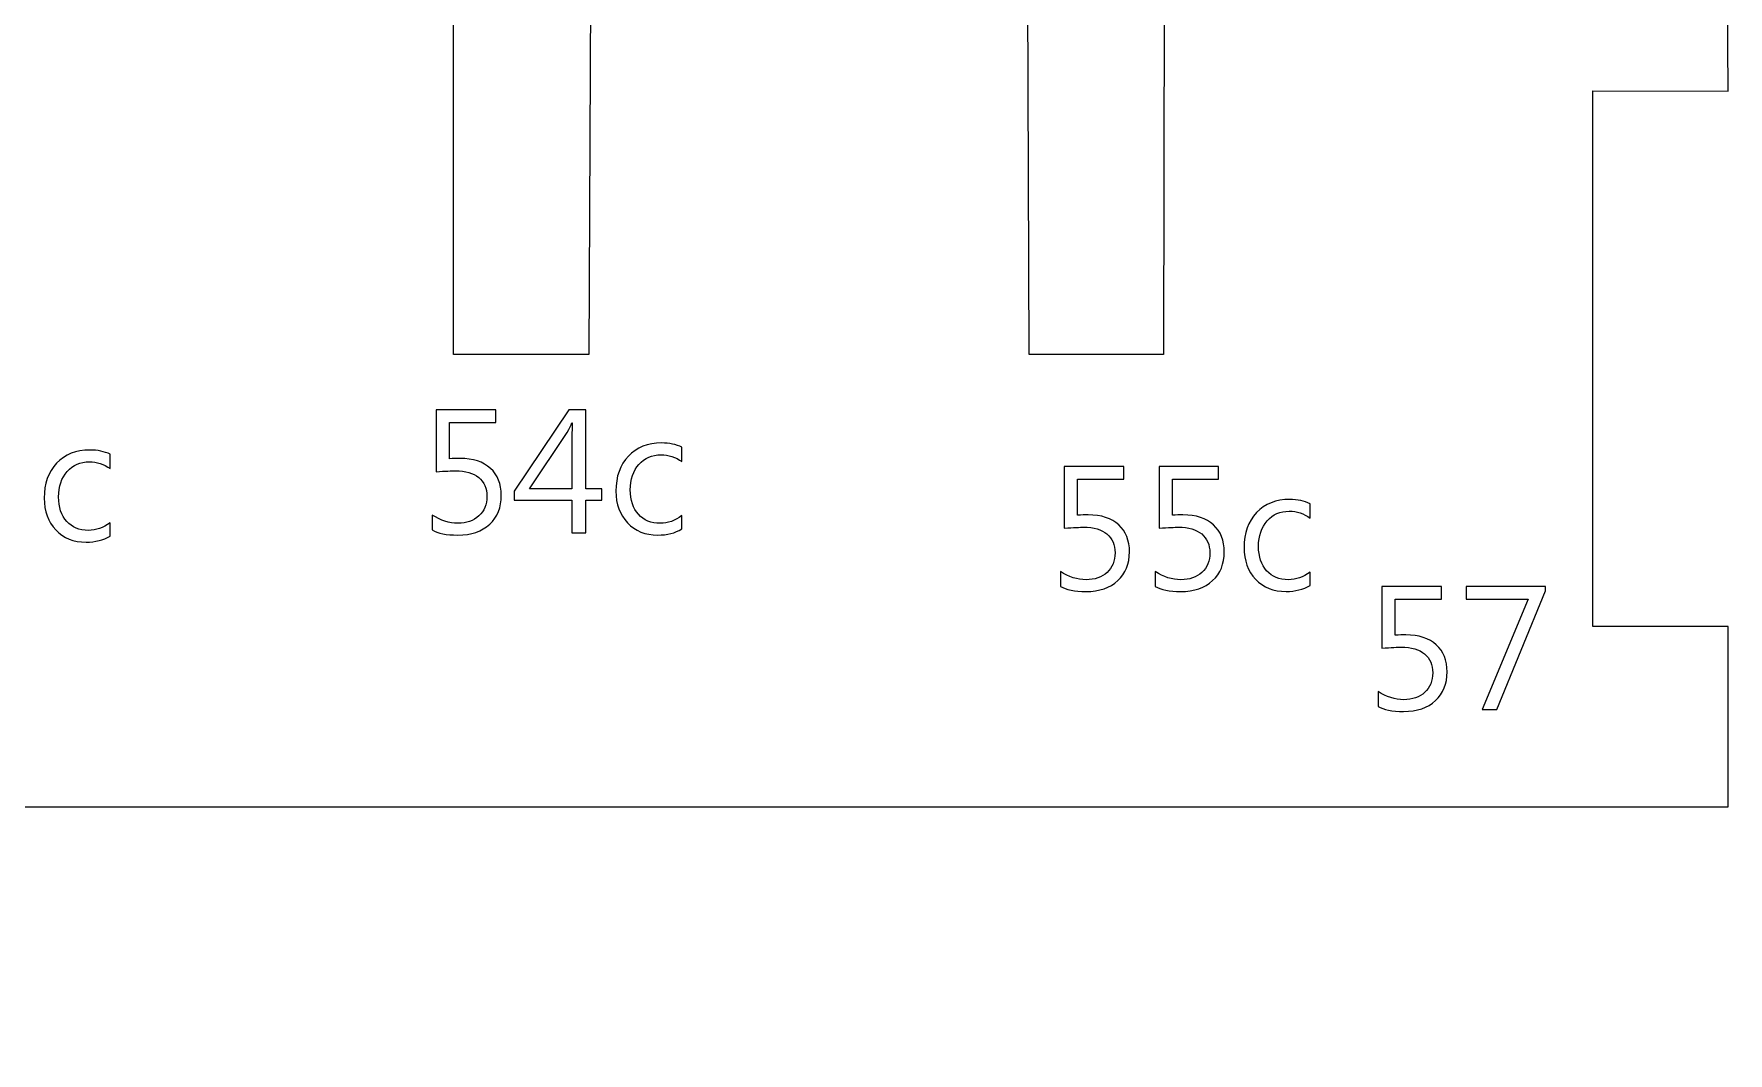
# Model space of a CAD drawing. Header units: centimetres. Extents: x -19.4 to 19.9, y -26.5 to 22.7.
# Drawn here: x 15.183 to 19.263, y 11.166 to 13.622 of the extents above; entities that cross this region are included whole.
import ezdxf

# ---------------------------------------------------------------- set-up
doc = ezdxf.new("R2010")
doc.units = ezdxf.units.CM
doc.header["$MEASUREMENT"] = 0
doc.layers.add('Camada 1', color=7, linetype='Continuous')

msp = doc.modelspace()

# ---------------------------------------------------------------- linework, layer by layer
at = {"layer": 'Camada 1', "color": 7, "lineweight": 9}
msp.add_open_spline([(11.37641, 13.9241), (11.37641, 13.9241), (12.07959, 13.92746), (12.07959, 13.92746), (12.07959, 13.92746), (12.07959, 13.92746), (12.07889, 12.84872), (12.07889, 12.84872), (12.07889, 12.84872), (12.07889, 12.84872), (12.40737, 12.84868), (12.40737, 12.84868), (12.40737, 12.84868), (12.40737, 12.84868), (12.40791, 13.9203), (12.40791, 13.9203), (12.40791, 13.9203), (12.40791, 13.9203), (13.44927, 13.9203), (13.44927, 13.9203), (13.44927, 13.9203), (13.44927, 13.9203), (13.44927, 12.84866), (13.44927, 12.84866), (13.44927, 12.84866), (13.44927, 12.84866), (13.77653, 12.84874), (13.77653, 12.84874), (13.77653, 12.84874), (13.77653, 12.84874), (13.77665, 13.92194), (13.77665, 13.92194), (13.77665, 13.92194), (13.77665, 13.92194), (14.82129, 13.92148), (14.82129, 13.92148), (14.82129, 13.92148), (14.82129, 13.92148), (14.81871, 12.8491), (14.81871, 12.8491), (14.81871, 12.8491), (14.81871, 12.8491), (15.15111, 12.84872), (15.15111, 12.84872), (15.15111, 12.84872), (15.15111, 12.84872), (15.15233, 13.92432), (15.15233, 13.92432), (15.15233, 13.92432), (15.15233, 13.92432), (16.19311, 13.92528), (16.19311, 13.92528), (16.19311, 13.92528), (16.19311, 13.92528), (16.19311, 12.8488), (16.19311, 12.8488), (16.19311, 12.8488), (16.19311, 12.8488), (16.51913, 12.84902), (16.51913, 12.84902), (16.51913, 12.84902), (16.51913, 12.84902), (16.52443, 13.92402), (16.52443, 13.92402), (16.52443, 13.92402), (16.52443, 13.92402), (17.57629, 13.92198), (17.57629, 13.92198), (17.57629, 13.92198), (17.57629, 13.92198), (17.57965, 12.84876), (17.57965, 12.84876), (17.57965, 12.84876), (17.57965, 12.84876), (17.90357, 12.84884), (17.90357, 12.84884), (17.90357, 12.84884), (17.90357, 12.84884), (17.90519, 13.92198), (17.90519, 13.92198), (17.90519, 13.92198), (17.90519, 13.92198), (19.26099, 13.92256), (19.26099, 13.92256), (19.26099, 13.92256), (19.26099, 13.92256), (19.26329, 13.48384), (19.26329, 13.48384), (19.26329, 13.48384), (19.26329, 13.48384), (18.93721, 13.48414), (18.93721, 13.48414), (18.93721, 13.48414), (18.93721, 13.48414), (18.93723, 12.19382), (18.93723, 12.19382), (18.93723, 12.19382), (18.93723, 12.19382), (19.26321, 12.19404), (19.26321, 12.19404), (19.26321, 12.19404), (19.26321, 12.19404), (19.26315, 11.75908), (19.26315, 11.75908), (19.26315, 11.75908), (19.26315, 11.75908), (11.03407, 11.7589), (11.03407, 11.7589), (11.03407, 11.7589), (11.03407, 11.7589), (11.03373, 12.41852), (11.03373, 12.41852), (11.03373, 12.41852), (11.03373, 12.41852), (9.92885, 12.41852), (9.92885, 12.41852), (9.92885, 12.41852), (9.75935, 12.41476), (9.68185, 12.23418), (9.68047, 11.9069), (9.68047, 11.9069), (9.69413, 11.37154), (9.37973, 11.14726), (9.12445, 11.176), (9.12445, 11.176), (9.12445, 11.176), (9.27543, 12.39628), (9.27543, 12.39628), (9.27543, 12.39628), (9.27543, 12.39628), (8.95219, 12.42986), (8.95219, 12.42986), (8.95219, 12.42986), (8.95219, 12.42986), (8.84463, 11.63264), (8.84463, 11.63264), (8.84463, 11.63264), (8.84463, 11.63264), (0.22525, 11.6231), (0.22525, 11.6231), (0.22525, 11.6231), (0.22525, 11.6231), (0.22507, 10.99086), (0.22507, 10.99086), (0.22507, 10.99086), (0.22507, 10.99086), (-0.10347, 10.99076), (-0.10347, 10.99076), (-0.10347, 10.99076), (-0.10347, 10.99076), (-0.11755, 8.8225), (-0.11755, 8.8225), (-0.11755, 8.8225), (-0.11755, 8.8225), (-3.49563, 8.44424), (-3.49563, 8.44424), (-3.49563, 8.44424), (-3.49563, 8.44424), (-6.30451, 8.4458), (-6.30451, 8.4458), (-6.30451, 8.4458), (-6.45183, 8.39096), (-6.51353, 8.26754), (-6.47197, 8.06132), (-6.47197, 8.06132), (-6.47197, 8.06132), (-6.37361, 7.75354), (-6.37361, 7.75354), (-6.37361, 7.75354), (-6.28155, 7.4655), (-6.25523, 7.30042), (-6.48603, 7.20486), (-6.48603, 7.20486), (-6.48603, 7.20486), (-6.90057, 7.05002), (-6.90057, 7.05002), (-6.90057, 7.05002), (-7.47129, 6.79104), (-7.55529, 6.23856), (-7.30631, 5.48524), (-7.30631, 5.48524), (-7.17705, 5.0702), (-7.33309, 4.78106), (-7.57529, 4.86966), (-7.57529, 4.86966), (-7.57529, 4.86966), (-10.28973, 5.78374), (-10.28973, 5.78374), (-10.28973, 5.78374), (-10.22709, 6.0198), (-10.15177, 6.25586), (-10.06381, 6.49188), (-10.06381, 6.49188), (-10.06381, 6.49188), (-9.29107, 6.16076), (-9.29107, 6.16076), (-9.29107, 6.16076), (-9.29107, 6.16076), (-9.18305, 6.4722), (-9.18305, 6.4722), (-9.18305, 6.4722), (-9.18305, 6.4722), (-9.95903, 6.80332), (-9.95903, 6.80332), (-9.95903, 6.80332), (-9.84095, 7.05886), (-9.71651, 7.30802), (-9.58577, 7.55078), (-9.58577, 7.55078), (-9.58577, 7.55078), (-8.81305, 7.12788), (-8.81305, 7.12788), (-8.81305, 7.12788), (-8.81305, 7.12788), (-8.64277, 7.40654), (-8.64277, 7.40654), (-8.64277, 7.40654), (-8.64277, 7.40654), (-9.40569, 7.83274), (-9.40569, 7.83274), (-9.40569, 7.83274), (-9.28067, 8.0523), (-9.15047, 8.26154), (-9.01279, 8.45562), (-9.01279, 8.45562), (-9.01279, 8.45562), (-8.30555, 7.98026), (-8.30555, 7.98026), (-8.30555, 7.98026), (-8.30555, 7.98026), (-8.12873, 8.24908), (-8.12873, 8.24908), (-8.12873, 8.24908), (-8.12873, 8.24908), (-8.82615, 8.72444), (-8.82615, 8.72444), (-8.82615, 8.72444), (-8.67565, 8.9213), (-8.53347, 9.12214), (-8.40049, 9.32766), (-8.40049, 9.32766), (-8.40049, 9.32766), (-7.67033, 8.87198), (-7.67033, 8.87198), (-7.67033, 8.87198), (-7.67033, 8.87198), (-7.52955, 9.15718), (-7.52955, 9.15718), (-7.52955, 9.15718), (-7.52955, 9.15718), (-8.24333, 9.61944), (-8.24333, 9.61944), (-8.24333, 9.61944), (-7.96299, 10.27668), (-8.15729, 10.81642), (-8.93957, 11.1372), (-8.93957, 11.1372), (-10.30611, 11.44512), (-11.85497, 11.2906), (-13.26861, 10.593), (-13.26861, 10.593), (-14.28477, 10.03624), (-15.28005, 9.33332), (-16.34493, 8.71392), (-16.34493, 8.71392), (-16.88491, 8.36424), (-17.42001, 8.05078), (-17.99139, 7.79882), (-17.99139, 7.79882), (-18.20785, 7.72828), (-18.35853, 7.7012), (-18.43989, 7.74648), (-18.43989, 7.74648), (-18.94871, 8.2031), (-19.20831, 9.29954), (-19.16717, 11.16816), (-19.16717, 11.16816), (-19.05729, 12.75388), (-18.79409, 13.78934), (-18.34589, 14.16064), (-18.34589, 14.16064), (-17.93667, 14.31526), (-16.39563, 14.339), (-14.08061, 14.16394), (-14.08061, 14.16394), (-12.50495, 14.0402), (-10.93755, 13.89186), (-9.37527, 13.72814), (-9.37527, 13.72814), (-8.45931, 13.6227), (-7.69887, 14.4273), (-7.01631, 15.66702), (-7.01631, 15.66702), (-7.24053, 15.70562), (-7.39905, 15.87984), (-7.41883, 16.23198), (-7.41883, 16.23198), (-7.41447, 16.64898), (-7.23319, 16.85688), (-6.88765, 16.88712), (-6.88765, 16.88712), (-6.74355, 16.88834), (-6.59947, 16.8867), (-6.45545, 16.8702), (-6.45545, 16.8702), (-6.25989, 16.84684), (-6.16893, 16.93304), (-6.17537, 17.17238), (-6.17537, 17.17238), (-6.17537, 17.17238), (-6.17237, 17.64582), (-6.17237, 17.64582), (-6.17237, 17.64582), (-6.17237, 17.64582), (-5.81499, 17.6458), (-5.81499, 17.6458), (-5.81499, 17.6458), (-5.81499, 17.6458), (-5.81487, 18.32742), (-5.81487, 18.32742), (-5.81487, 18.32742), (-5.81487, 18.32742), (-5.21493, 18.32704), (-5.21493, 18.32704), (-5.21493, 18.32704), (-5.21493, 18.32704), (-4.62743, 19.04874), (-4.62743, 19.04874), (-4.62743, 19.04874), (-4.62743, 19.04874), (-1.79101, 19.04826), (-1.79101, 19.04826), (-1.79101, 19.04826), (-1.79101, 19.04826), (-1.79035, 17.87462), (-1.79035, 17.87462), (-1.79035, 17.87462), (-1.79035, 17.87462), (-1.44867, 17.87474), (-1.44867, 17.87474), (-1.44867, 17.87474), (-1.44867, 17.87474), (-1.45357, 17.09792), (-1.45357, 17.09792), (-1.45357, 17.09792), (-1.46313, 16.93078), (-1.57727, 16.85724), (-1.75109, 16.82918), (-1.75109, 16.82918), (-1.75109, 16.82918), (-2.31765, 16.8291), (-2.31765, 16.8291), (-2.31765, 16.8291), (-2.31765, 16.8291), (-2.31783, 16.33548), (-2.31783, 16.33548), (-2.31783, 16.33548), (-2.31783, 16.33548), (-1.72435, 16.33548), (-1.72435, 16.33548), (-1.72435, 16.33548), (-0.97487, 16.30596), (-0.53833, 16.19118), (-0.32925, 15.9366), (-0.32925, 15.9366), (-0.19497, 15.77742), (-0.11275, 15.60084), (-0.10665, 15.399), (-0.10665, 15.399), (-0.10665, 15.399), (-0.09979, 14.42812), (-0.09979, 14.42812), (-0.09979, 14.42812), (-0.09979, 14.42812), (0.23141, 14.42836), (0.23141, 14.42836), (0.23141, 14.42836), (0.23141, 14.42836), (0.23235, 13.66432), (0.23235, 13.66432), (0.23235, 13.66432), (0.23235, 13.66432), (9.18865, 13.6641), (9.18865, 13.6641), (9.18865, 13.6641), (9.18865, 13.6641), (9.18727, 14.08738), (9.18727, 14.08738), (9.18727, 14.08738), (9.40587, 14.77222), (9.62069, 15.48714), (9.84303, 16.14192), (9.84303, 16.14192), (9.94079, 16.43224), (10.10731, 16.5922), (10.34163, 16.58406), (10.34163, 16.58406), (10.64957, 16.55468), (10.82359, 16.36344), (10.91783, 16.06836), (10.91783, 16.06836), (11.09525, 15.38488), (11.22243, 14.63772), (11.37641, 13.9241)], degree=3, knots=[0, 0, 0, 0, 0.0098039, 0.0098039, 0.0098039, 0.0098039, 0.0196078, 0.0196078, 0.0196078, 0.0196078, 0.0294118, 0.0294118, 0.0294118, 0.0294118, 0.0392157, 0.0392157, 0.0392157, 0.0392157, 0.0490196, 0.0490196, 0.0490196, 0.0490196, 0.0588235, 0.0588235, 0.0588235, 0.0588235, 0.0686275, 0.0686275, 0.0686275, 0.0686275, 0.0784314, 0.0784314, 0.0784314, 0.0784314, 0.0882353, 0.0882353, 0.0882353, 0.0882353, 0.0980392, 0.0980392, 0.0980392, 0.0980392, 0.1078431, 0.1078431, 0.1078431, 0.1078431, 0.1176471, 0.1176471, 0.1176471, 0.1176471, 0.127451, 0.127451, 0.127451, 0.127451, 0.1372549, 0.1372549, 0.1372549, 0.1372549, 0.1470588, 0.1470588, 0.1470588, 0.1470588, 0.1568627, 0.1568627, 0.1568627, 0.1568627, 0.1666667, 0.1666667, 0.1666667, 0.1666667, 0.1764706, 0.1764706, 0.1764706, 0.1764706, 0.1862745, 0.1862745, 0.1862745, 0.1862745, 0.1960784, 0.1960784, 0.1960784, 0.1960784, 0.2058824, 0.2058824, 0.2058824, 0.2058824, 0.2156863, 0.2156863, 0.2156863, 0.2156863, 0.2254902, 0.2254902, 0.2254902, 0.2254902, 0.2352941, 0.2352941, 0.2352941, 0.2352941, 0.245098, 0.245098, 0.245098, 0.245098, 0.254902, 0.254902, 0.254902, 0.254902, 0.2647059, 0.2647059, 0.2647059, 0.2647059, 0.2745098, 0.2745098, 0.2745098, 0.2745098, 0.2843137, 0.2843137, 0.2843137, 0.2843137, 0.2941176, 0.2941176, 0.2941176, 0.2941176, 0.3039216, 0.3039216, 0.3039216, 0.3039216, 0.3137255, 0.3137255, 0.3137255, 0.3137255, 0.3235294, 0.3235294, 0.3235294, 0.3235294, 0.3333333, 0.3333333, 0.3333333, 0.3333333, 0.3431373, 0.3431373, 0.3431373, 0.3431373, 0.3529412, 0.3529412, 0.3529412, 0.3529412, 0.3627451, 0.3627451, 0.3627451, 0.3627451, 0.372549, 0.372549, 0.372549, 0.372549, 0.3823529, 0.3823529, 0.3823529, 0.3823529, 0.3921569, 0.3921569, 0.3921569, 0.3921569, 0.4019608, 0.4019608, 0.4019608, 0.4019608, 0.4117647, 0.4117647, 0.4117647, 0.4117647, 0.4215686, 0.4215686, 0.4215686, 0.4215686, 0.4313725, 0.4313725, 0.4313725, 0.4313725, 0.4411765, 0.4411765, 0.4411765, 0.4411765, 0.4509804, 0.4509804, 0.4509804, 0.4509804, 0.4607843, 0.4607843, 0.4607843, 0.4607843, 0.4705882, 0.4705882, 0.4705882, 0.4705882, 0.4803922, 0.4803922, 0.4803922, 0.4803922, 0.4901961, 0.4901961, 0.4901961, 0.4901961, 0.5, 0.5, 0.5, 0.5, 0.5098039, 0.5098039, 0.5098039, 0.5098039, 0.5196078, 0.5196078, 0.5196078, 0.5196078, 0.5294118, 0.5294118, 0.5294118, 0.5294118, 0.5392157, 0.5392157, 0.5392157, 0.5392157, 0.5490196, 0.5490196, 0.5490196, 0.5490196, 0.5588235, 0.5588235, 0.5588235, 0.5588235, 0.5686275, 0.5686275, 0.5686275, 0.5686275, 0.5784314, 0.5784314, 0.5784314, 0.5784314, 0.5882353, 0.5882353, 0.5882353, 0.5882353, 0.5980392, 0.5980392, 0.5980392, 0.5980392, 0.6078431, 0.6078431, 0.6078431, 0.6078431, 0.6176471, 0.6176471, 0.6176471, 0.6176471, 0.627451, 0.627451, 0.627451, 0.627451, 0.6372549, 0.6372549, 0.6372549, 0.6372549, 0.6470588, 0.6470588, 0.6470588, 0.6470588, 0.6568627, 0.6568627, 0.6568627, 0.6568627, 0.6666667, 0.6666667, 0.6666667, 0.6666667, 0.6764706, 0.6764706, 0.6764706, 0.6764706, 0.6862745, 0.6862745, 0.6862745, 0.6862745, 0.6960784, 0.6960784, 0.6960784, 0.6960784, 0.7058824, 0.7058824, 0.7058824, 0.7058824, 0.7156863, 0.7156863, 0.7156863, 0.7156863, 0.7254902, 0.7254902, 0.7254902, 0.7254902, 0.7352941, 0.7352941, 0.7352941, 0.7352941, 0.745098, 0.745098, 0.745098, 0.745098, 0.754902, 0.754902, 0.754902, 0.754902, 0.7647059, 0.7647059, 0.7647059, 0.7647059, 0.7745098, 0.7745098, 0.7745098, 0.7745098, 0.7843137, 0.7843137, 0.7843137, 0.7843137, 0.7941176, 0.7941176, 0.7941176, 0.7941176, 0.8039216, 0.8039216, 0.8039216, 0.8039216, 0.8137255, 0.8137255, 0.8137255, 0.8137255, 0.8235294, 0.8235294, 0.8235294, 0.8235294, 0.8333333, 0.8333333, 0.8333333, 0.8333333, 0.8431373, 0.8431373, 0.8431373, 0.8431373, 0.8529412, 0.8529412, 0.8529412, 0.8529412, 0.8627451, 0.8627451, 0.8627451, 0.8627451, 0.872549, 0.872549, 0.872549, 0.872549, 0.8823529, 0.8823529, 0.8823529, 0.8823529, 0.8921569, 0.8921569, 0.8921569, 0.8921569, 0.9019608, 0.9019608, 0.9019608, 0.9019608, 0.9117647, 0.9117647, 0.9117647, 0.9117647, 0.9215686, 0.9215686, 0.9215686, 0.9215686, 0.9313725, 0.9313725, 0.9313725, 0.9313725, 0.9411765, 0.9411765, 0.9411765, 0.9411765, 0.9509804, 0.9509804, 0.9509804, 0.9509804, 0.9607843, 0.9607843, 0.9607843, 0.9607843, 0.9705882, 0.9705882, 0.9705882, 0.9705882, 0.9803922, 0.9803922, 0.9803922, 0.9803922, 1, 1, 1, 1], dxfattribs=at)
at = {"layer": 'Camada 1', "color": 7}
for points, knots in [([(16.14222, 12.4264), (16.14222, 12.4264), (16.14222, 12.46238), (16.14222, 12.46238), (16.14222, 12.46238), (16.16247, 12.44912), (16.18307, 12.44248), (16.20402, 12.44248), (16.20402, 12.44248), (16.22498, 12.44248), (16.24184, 12.44841), (16.25468, 12.46026), (16.25468, 12.46026), (16.26746, 12.47205), (16.27388, 12.48778), (16.27388, 12.50733), (16.27388, 12.50733), (16.27388, 12.52673), (16.26731, 12.5419), (16.25426, 12.55276), (16.25426, 12.55276), (16.24114, 12.56363), (16.22244, 12.56906), (16.19803, 12.56906), (16.19803, 12.56906), (16.18977, 12.56906), (16.17425, 12.56822), (16.15153, 12.56659), (16.15153, 12.56659), (16.15153, 12.56659), (16.15153, 12.71554), (16.15153, 12.71554), (16.15153, 12.71554), (16.15153, 12.71554), (16.29504, 12.71554), (16.29504, 12.71554), (16.29504, 12.71554), (16.29504, 12.71554), (16.29504, 12.68506), (16.29504, 12.68506), (16.29504, 12.68506), (16.29504, 12.68506), (16.1837, 12.68506), (16.1837, 12.68506), (16.1837, 12.68506), (16.1837, 12.68506), (16.1837, 12.59785), (16.1837, 12.59785), (16.1837, 12.59785), (16.19281, 12.59841), (16.2012, 12.5987), (16.20896, 12.5987), (16.20896, 12.5987), (16.24064, 12.5987), (16.2652, 12.59072), (16.28255, 12.57485), (16.28255, 12.57485), (16.29991, 12.55897), (16.30859, 12.53717), (16.30859, 12.50951), (16.30859, 12.50951), (16.30859, 12.48087), (16.29928, 12.45779), (16.28058, 12.44037), (16.28058, 12.44037), (16.26188, 12.42287), (16.2362, 12.41412), (16.20367, 12.41412), (16.20367, 12.41412), (16.17623, 12.41412), (16.15576, 12.41821), (16.14222, 12.4264)], [0, 0, 0, 0, 0.0526316, 0.0526316, 0.0526316, 0.0526316, 0.1052632, 0.1052632, 0.1052632, 0.1052632, 0.1578947, 0.1578947, 0.1578947, 0.1578947, 0.2105263, 0.2105263, 0.2105263, 0.2105263, 0.2631579, 0.2631579, 0.2631579, 0.2631579, 0.3157895, 0.3157895, 0.3157895, 0.3157895, 0.3684211, 0.3684211, 0.3684211, 0.3684211, 0.4210526, 0.4210526, 0.4210526, 0.4210526, 0.4736842, 0.4736842, 0.4736842, 0.4736842, 0.5263158, 0.5263158, 0.5263158, 0.5263158, 0.5789474, 0.5789474, 0.5789474, 0.5789474, 0.6315789, 0.6315789, 0.6315789, 0.6315789, 0.6842105, 0.6842105, 0.6842105, 0.6842105, 0.7368421, 0.7368421, 0.7368421, 0.7368421, 0.7894737, 0.7894737, 0.7894737, 0.7894737, 0.8421053, 0.8421053, 0.8421053, 0.8421053, 0.8947368, 0.8947368, 0.8947368, 0.8947368, 1, 1, 1, 1]), ([(16.55032, 12.49794), (16.55032, 12.49794), (16.51222, 12.49794), (16.51222, 12.49794), (16.51222, 12.49794), (16.51222, 12.49794), (16.51222, 12.4192), (16.51222, 12.4192), (16.51222, 12.4192), (16.51222, 12.4192), (16.47877, 12.4192), (16.47877, 12.4192), (16.47877, 12.4192), (16.47877, 12.4192), (16.47877, 12.49794), (16.47877, 12.49794), (16.47877, 12.49794), (16.47877, 12.49794), (16.33949, 12.49794), (16.33949, 12.49794), (16.33949, 12.49794), (16.33949, 12.49794), (16.33949, 12.5201), (16.33949, 12.5201), (16.33949, 12.5201), (16.33949, 12.5201), (16.47136, 12.71554), (16.47136, 12.71554), (16.47136, 12.71554), (16.47136, 12.71554), (16.51222, 12.71554), (16.51222, 12.71554), (16.51222, 12.71554), (16.51222, 12.71554), (16.51222, 12.52546), (16.51222, 12.52546), (16.51222, 12.52546), (16.51222, 12.52546), (16.55032, 12.52546), (16.55032, 12.52546), (16.55032, 12.52546), (16.55032, 12.52546), (16.55032, 12.49794), (16.55032, 12.49794)], [0, 0, 0, 0, 0.0833333, 0.0833333, 0.0833333, 0.0833333, 0.1666667, 0.1666667, 0.1666667, 0.1666667, 0.25, 0.25, 0.25, 0.25, 0.3333333, 0.3333333, 0.3333333, 0.3333333, 0.4166667, 0.4166667, 0.4166667, 0.4166667, 0.5, 0.5, 0.5, 0.5, 0.5833333, 0.5833333, 0.5833333, 0.5833333, 0.6666667, 0.6666667, 0.6666667, 0.6666667, 0.75, 0.75, 0.75, 0.75, 0.8333333, 0.8333333, 0.8333333, 0.8333333, 1, 1, 1, 1]), ([(16.47877, 12.52546), (16.47877, 12.52546), (16.47877, 12.65352), (16.47877, 12.65352), (16.47877, 12.65352), (16.47877, 12.66262), (16.47905, 12.67285), (16.47962, 12.68414), (16.47962, 12.68414), (16.47962, 12.68414), (16.47877, 12.68414), (16.47877, 12.68414), (16.47877, 12.68414), (16.47687, 12.67913), (16.47306, 12.67158), (16.46741, 12.66142), (16.46741, 12.66142), (16.46741, 12.66142), (16.37625, 12.52546), (16.37625, 12.52546), (16.37625, 12.52546), (16.37625, 12.52546), (16.47877, 12.52546), (16.47877, 12.52546)], [0, 0, 0, 0, 0.1428571, 0.1428571, 0.1428571, 0.1428571, 0.2857143, 0.2857143, 0.2857143, 0.2857143, 0.4285714, 0.4285714, 0.4285714, 0.4285714, 0.5714286, 0.5714286, 0.5714286, 0.5714286, 0.7142857, 0.7142857, 0.7142857, 0.7142857, 1, 1, 1, 1]), ([(15.36636, 12.41173), (15.35013, 12.40199), (15.3308, 12.39712), (15.3085, 12.39712), (15.3085, 12.39712), (15.2783, 12.39712), (15.25396, 12.40693), (15.23541, 12.42661), (15.23541, 12.42661), (15.21685, 12.4463), (15.20761, 12.47177), (15.20761, 12.5031), (15.20761, 12.5031), (15.20761, 12.53795), (15.21763, 12.56603), (15.23759, 12.5872), (15.23759, 12.5872), (15.25756, 12.60837), (15.28423, 12.61895), (15.3176, 12.61895), (15.3176, 12.61895), (15.33616, 12.61895), (15.3526, 12.61549), (15.36678, 12.60865), (15.36678, 12.60865), (15.36678, 12.60865), (15.36678, 12.57408), (15.36678, 12.57408), (15.36678, 12.57408), (15.35105, 12.58508), (15.33426, 12.59059), (15.31633, 12.59059), (15.31633, 12.59059), (15.29467, 12.59059), (15.27696, 12.58283), (15.26306, 12.56723), (15.26306, 12.56723), (15.24924, 12.55171), (15.24232, 12.53125), (15.24232, 12.50599), (15.24232, 12.50599), (15.24232, 12.48108), (15.24881, 12.46147), (15.26187, 12.44707), (15.26187, 12.44707), (15.27485, 12.43268), (15.29235, 12.42548), (15.31429, 12.42548), (15.31429, 12.42548), (15.3327, 12.42548), (15.35013, 12.43162), (15.36636, 12.4439), (15.36636, 12.4439), (15.36636, 12.4439), (15.36636, 12.41173), (15.36636, 12.41173)], [0, 0, 0, 0, 0.0666667, 0.0666667, 0.0666667, 0.0666667, 0.1333333, 0.1333333, 0.1333333, 0.1333333, 0.2, 0.2, 0.2, 0.2, 0.2666667, 0.2666667, 0.2666667, 0.2666667, 0.3333333, 0.3333333, 0.3333333, 0.3333333, 0.4, 0.4, 0.4, 0.4, 0.4666667, 0.4666667, 0.4666667, 0.4666667, 0.5333333, 0.5333333, 0.5333333, 0.5333333, 0.6, 0.6, 0.6, 0.6, 0.6666667, 0.6666667, 0.6666667, 0.6666667, 0.7333333, 0.7333333, 0.7333333, 0.7333333, 0.8, 0.8, 0.8, 0.8, 0.8666667, 0.8666667, 0.8666667, 0.8666667, 1, 1, 1, 1]), ([(16.74336, 12.42873), (16.72713, 12.41899), (16.7078, 12.41412), (16.6855, 12.41412), (16.6855, 12.41412), (16.6553, 12.41412), (16.63096, 12.42393), (16.61241, 12.44361), (16.61241, 12.44361), (16.59385, 12.4633), (16.58461, 12.48877), (16.58461, 12.5201), (16.58461, 12.5201), (16.58461, 12.55495), (16.59463, 12.58303), (16.61459, 12.6042), (16.61459, 12.6042), (16.63456, 12.62537), (16.66123, 12.63595), (16.6946, 12.63595), (16.6946, 12.63595), (16.71316, 12.63595), (16.7296, 12.63249), (16.74378, 12.62565), (16.74378, 12.62565), (16.74378, 12.62565), (16.74378, 12.59108), (16.74378, 12.59108), (16.74378, 12.59108), (16.72805, 12.60208), (16.71126, 12.60759), (16.69333, 12.60759), (16.69333, 12.60759), (16.67167, 12.60759), (16.65396, 12.59983), (16.64006, 12.58423), (16.64006, 12.58423), (16.62624, 12.56871), (16.61932, 12.54825), (16.61932, 12.52299), (16.61932, 12.52299), (16.61932, 12.49808), (16.62581, 12.47847), (16.63887, 12.46407), (16.63887, 12.46407), (16.65185, 12.44968), (16.66935, 12.44248), (16.69129, 12.44248), (16.69129, 12.44248), (16.7097, 12.44248), (16.72713, 12.44862), (16.74336, 12.4609), (16.74336, 12.4609), (16.74336, 12.4609), (16.74336, 12.42873), (16.74336, 12.42873)], [0, 0, 0, 0, 0.0666667, 0.0666667, 0.0666667, 0.0666667, 0.1333333, 0.1333333, 0.1333333, 0.1333333, 0.2, 0.2, 0.2, 0.2, 0.2666667, 0.2666667, 0.2666667, 0.2666667, 0.3333333, 0.3333333, 0.3333333, 0.3333333, 0.4, 0.4, 0.4, 0.4, 0.4666667, 0.4666667, 0.4666667, 0.4666667, 0.5333333, 0.5333333, 0.5333333, 0.5333333, 0.6, 0.6, 0.6, 0.6, 0.6666667, 0.6666667, 0.6666667, 0.6666667, 0.7333333, 0.7333333, 0.7333333, 0.7333333, 0.8, 0.8, 0.8, 0.8, 0.8666667, 0.8666667, 0.8666667, 0.8666667, 1, 1, 1, 1]), ([(17.65522, 12.2904), (17.65522, 12.2904), (17.65522, 12.32638), (17.65522, 12.32638), (17.65522, 12.32638), (17.67547, 12.31312), (17.69607, 12.30648), (17.71702, 12.30648), (17.71702, 12.30648), (17.73798, 12.30648), (17.75484, 12.31241), (17.76768, 12.32426), (17.76768, 12.32426), (17.78046, 12.33605), (17.78688, 12.35178), (17.78688, 12.37133), (17.78688, 12.37133), (17.78688, 12.39073), (17.78031, 12.4059), (17.76726, 12.41676), (17.76726, 12.41676), (17.75414, 12.42763), (17.73544, 12.43306), (17.71103, 12.43306), (17.71103, 12.43306), (17.70277, 12.43306), (17.68725, 12.43222), (17.66453, 12.43059), (17.66453, 12.43059), (17.66453, 12.43059), (17.66453, 12.57954), (17.66453, 12.57954), (17.66453, 12.57954), (17.66453, 12.57954), (17.80804, 12.57954), (17.80804, 12.57954), (17.80804, 12.57954), (17.80804, 12.57954), (17.80804, 12.54906), (17.80804, 12.54906), (17.80804, 12.54906), (17.80804, 12.54906), (17.6967, 12.54906), (17.6967, 12.54906), (17.6967, 12.54906), (17.6967, 12.54906), (17.6967, 12.46185), (17.6967, 12.46185), (17.6967, 12.46185), (17.70581, 12.46241), (17.7142, 12.4627), (17.72196, 12.4627), (17.72196, 12.4627), (17.75364, 12.4627), (17.7782, 12.45472), (17.79555, 12.43885), (17.79555, 12.43885), (17.81291, 12.42297), (17.82159, 12.40117), (17.82159, 12.37351), (17.82159, 12.37351), (17.82159, 12.34487), (17.81228, 12.32179), (17.79358, 12.30437), (17.79358, 12.30437), (17.77488, 12.28687), (17.7492, 12.27812), (17.71667, 12.27812), (17.71667, 12.27812), (17.68923, 12.27812), (17.66876, 12.28221), (17.65522, 12.2904)], [0, 0, 0, 0, 0.0526316, 0.0526316, 0.0526316, 0.0526316, 0.1052632, 0.1052632, 0.1052632, 0.1052632, 0.1578947, 0.1578947, 0.1578947, 0.1578947, 0.2105263, 0.2105263, 0.2105263, 0.2105263, 0.2631579, 0.2631579, 0.2631579, 0.2631579, 0.3157895, 0.3157895, 0.3157895, 0.3157895, 0.3684211, 0.3684211, 0.3684211, 0.3684211, 0.4210526, 0.4210526, 0.4210526, 0.4210526, 0.4736842, 0.4736842, 0.4736842, 0.4736842, 0.5263158, 0.5263158, 0.5263158, 0.5263158, 0.5789474, 0.5789474, 0.5789474, 0.5789474, 0.6315789, 0.6315789, 0.6315789, 0.6315789, 0.6842105, 0.6842105, 0.6842105, 0.6842105, 0.7368421, 0.7368421, 0.7368421, 0.7368421, 0.7894737, 0.7894737, 0.7894737, 0.7894737, 0.8421053, 0.8421053, 0.8421053, 0.8421053, 0.8947368, 0.8947368, 0.8947368, 0.8947368, 1, 1, 1, 1]), ([(17.8834, 12.2904), (17.8834, 12.2904), (17.8834, 12.32638), (17.8834, 12.32638), (17.8834, 12.32638), (17.90365, 12.31312), (17.92425, 12.30648), (17.9452, 12.30648), (17.9452, 12.30648), (17.96616, 12.30648), (17.98302, 12.31241), (17.99586, 12.32426), (17.99586, 12.32426), (18.00864, 12.33605), (18.01506, 12.35178), (18.01506, 12.37133), (18.01506, 12.37133), (18.01506, 12.39073), (18.00849, 12.4059), (17.99544, 12.41676), (17.99544, 12.41676), (17.98232, 12.42763), (17.96362, 12.43306), (17.93921, 12.43306), (17.93921, 12.43306), (17.93095, 12.43306), (17.91543, 12.43222), (17.89271, 12.43059), (17.89271, 12.43059), (17.89271, 12.43059), (17.89271, 12.57954), (17.89271, 12.57954), (17.89271, 12.57954), (17.89271, 12.57954), (18.03622, 12.57954), (18.03622, 12.57954), (18.03622, 12.57954), (18.03622, 12.57954), (18.03622, 12.54906), (18.03622, 12.54906), (18.03622, 12.54906), (18.03622, 12.54906), (17.92488, 12.54906), (17.92488, 12.54906), (17.92488, 12.54906), (17.92488, 12.54906), (17.92488, 12.46185), (17.92488, 12.46185), (17.92488, 12.46185), (17.93399, 12.46241), (17.94238, 12.4627), (17.95014, 12.4627), (17.95014, 12.4627), (17.98182, 12.4627), (18.00638, 12.45472), (18.02373, 12.43885), (18.02373, 12.43885), (18.04109, 12.42297), (18.04977, 12.40117), (18.04977, 12.37351), (18.04977, 12.37351), (18.04977, 12.34487), (18.04046, 12.32179), (18.02176, 12.30437), (18.02176, 12.30437), (18.00306, 12.28687), (17.97738, 12.27812), (17.94485, 12.27812), (17.94485, 12.27812), (17.91741, 12.27812), (17.89694, 12.28221), (17.8834, 12.2904)], [0, 0, 0, 0, 0.0526316, 0.0526316, 0.0526316, 0.0526316, 0.1052632, 0.1052632, 0.1052632, 0.1052632, 0.1578947, 0.1578947, 0.1578947, 0.1578947, 0.2105263, 0.2105263, 0.2105263, 0.2105263, 0.2631579, 0.2631579, 0.2631579, 0.2631579, 0.3157895, 0.3157895, 0.3157895, 0.3157895, 0.3684211, 0.3684211, 0.3684211, 0.3684211, 0.4210526, 0.4210526, 0.4210526, 0.4210526, 0.4736842, 0.4736842, 0.4736842, 0.4736842, 0.5263158, 0.5263158, 0.5263158, 0.5263158, 0.5789474, 0.5789474, 0.5789474, 0.5789474, 0.6315789, 0.6315789, 0.6315789, 0.6315789, 0.6842105, 0.6842105, 0.6842105, 0.6842105, 0.7368421, 0.7368421, 0.7368421, 0.7368421, 0.7894737, 0.7894737, 0.7894737, 0.7894737, 0.8421053, 0.8421053, 0.8421053, 0.8421053, 0.8947368, 0.8947368, 0.8947368, 0.8947368, 1, 1, 1, 1]), ([(18.25636, 12.29273), (18.24013, 12.28299), (18.2208, 12.27812), (18.1985, 12.27812), (18.1985, 12.27812), (18.1683, 12.27812), (18.14396, 12.28793), (18.12541, 12.30761), (18.12541, 12.30761), (18.10685, 12.3273), (18.09761, 12.35277), (18.09761, 12.3841), (18.09761, 12.3841), (18.09761, 12.41895), (18.10763, 12.44703), (18.12759, 12.4682), (18.12759, 12.4682), (18.14756, 12.48937), (18.17423, 12.49995), (18.2076, 12.49995), (18.2076, 12.49995), (18.22616, 12.49995), (18.2426, 12.49649), (18.25678, 12.48965), (18.25678, 12.48965), (18.25678, 12.48965), (18.25678, 12.45508), (18.25678, 12.45508), (18.25678, 12.45508), (18.24105, 12.46608), (18.22426, 12.47159), (18.20633, 12.47159), (18.20633, 12.47159), (18.18467, 12.47159), (18.16696, 12.46383), (18.15306, 12.44823), (18.15306, 12.44823), (18.13924, 12.43271), (18.13232, 12.41225), (18.13232, 12.38699), (18.13232, 12.38699), (18.13232, 12.36208), (18.13881, 12.34247), (18.15187, 12.32807), (18.15187, 12.32807), (18.16485, 12.31368), (18.18235, 12.30648), (18.20429, 12.30648), (18.20429, 12.30648), (18.2227, 12.30648), (18.24013, 12.31262), (18.25636, 12.3249), (18.25636, 12.3249), (18.25636, 12.3249), (18.25636, 12.29273), (18.25636, 12.29273)], [0, 0, 0, 0, 0.0666667, 0.0666667, 0.0666667, 0.0666667, 0.1333333, 0.1333333, 0.1333333, 0.1333333, 0.2, 0.2, 0.2, 0.2, 0.2666667, 0.2666667, 0.2666667, 0.2666667, 0.3333333, 0.3333333, 0.3333333, 0.3333333, 0.4, 0.4, 0.4, 0.4, 0.4666667, 0.4666667, 0.4666667, 0.4666667, 0.5333333, 0.5333333, 0.5333333, 0.5333333, 0.6, 0.6, 0.6, 0.6, 0.6666667, 0.6666667, 0.6666667, 0.6666667, 0.7333333, 0.7333333, 0.7333333, 0.7333333, 0.8, 0.8, 0.8, 0.8, 0.8666667, 0.8666667, 0.8666667, 0.8666667, 1, 1, 1, 1]), ([(18.42022, 12.0014), (18.42022, 12.0014), (18.42022, 12.03738), (18.42022, 12.03738), (18.42022, 12.03738), (18.44047, 12.02412), (18.46107, 12.01748), (18.48202, 12.01748), (18.48202, 12.01748), (18.50298, 12.01748), (18.51984, 12.02341), (18.53268, 12.03526), (18.53268, 12.03526), (18.54546, 12.04705), (18.55188, 12.06278), (18.55188, 12.08233), (18.55188, 12.08233), (18.55188, 12.10173), (18.54531, 12.1169), (18.53226, 12.12776), (18.53226, 12.12776), (18.51914, 12.13863), (18.50044, 12.14406), (18.47603, 12.14406), (18.47603, 12.14406), (18.46777, 12.14406), (18.45225, 12.14322), (18.42953, 12.14159), (18.42953, 12.14159), (18.42953, 12.14159), (18.42953, 12.29054), (18.42953, 12.29054), (18.42953, 12.29054), (18.42953, 12.29054), (18.57304, 12.29054), (18.57304, 12.29054), (18.57304, 12.29054), (18.57304, 12.29054), (18.57304, 12.26006), (18.57304, 12.26006), (18.57304, 12.26006), (18.57304, 12.26006), (18.4617, 12.26006), (18.4617, 12.26006), (18.4617, 12.26006), (18.4617, 12.26006), (18.4617, 12.17285), (18.4617, 12.17285), (18.4617, 12.17285), (18.47081, 12.17341), (18.4792, 12.1737), (18.48696, 12.1737), (18.48696, 12.1737), (18.51864, 12.1737), (18.5432, 12.16572), (18.56055, 12.14985), (18.56055, 12.14985), (18.57791, 12.13397), (18.58659, 12.11217), (18.58659, 12.08451), (18.58659, 12.08451), (18.58659, 12.05587), (18.57728, 12.03279), (18.55858, 12.01537), (18.55858, 12.01537), (18.53988, 11.99787), (18.5142, 11.98912), (18.48167, 11.98912), (18.48167, 11.98912), (18.45423, 11.98912), (18.43376, 11.99321), (18.42022, 12.0014)], [0, 0, 0, 0, 0.0526316, 0.0526316, 0.0526316, 0.0526316, 0.1052632, 0.1052632, 0.1052632, 0.1052632, 0.1578947, 0.1578947, 0.1578947, 0.1578947, 0.2105263, 0.2105263, 0.2105263, 0.2105263, 0.2631579, 0.2631579, 0.2631579, 0.2631579, 0.3157895, 0.3157895, 0.3157895, 0.3157895, 0.3684211, 0.3684211, 0.3684211, 0.3684211, 0.4210526, 0.4210526, 0.4210526, 0.4210526, 0.4736842, 0.4736842, 0.4736842, 0.4736842, 0.5263158, 0.5263158, 0.5263158, 0.5263158, 0.5789474, 0.5789474, 0.5789474, 0.5789474, 0.6315789, 0.6315789, 0.6315789, 0.6315789, 0.6842105, 0.6842105, 0.6842105, 0.6842105, 0.7368421, 0.7368421, 0.7368421, 0.7368421, 0.7894737, 0.7894737, 0.7894737, 0.7894737, 0.8421053, 0.8421053, 0.8421053, 0.8421053, 0.8947368, 0.8947368, 0.8947368, 0.8947368, 1, 1, 1, 1]), ([(18.82324, 12.27988), (18.82324, 12.27988), (18.70597, 11.9942), (18.70597, 11.9942), (18.70597, 11.9942), (18.70597, 11.9942), (18.67083, 11.9942), (18.67083, 11.9942), (18.67083, 11.9942), (18.67083, 11.9942), (18.78175, 12.26006), (18.78175, 12.26006), (18.78175, 12.26006), (18.78175, 12.26006), (18.63231, 12.26006), (18.63231, 12.26006), (18.63231, 12.26006), (18.63231, 12.26006), (18.63231, 12.29054), (18.63231, 12.29054), (18.63231, 12.29054), (18.63231, 12.29054), (18.82324, 12.29054), (18.82324, 12.29054), (18.82324, 12.29054), (18.82324, 12.29054), (18.82324, 12.27988), (18.82324, 12.27988)], [0, 0, 0, 0, 0.125, 0.125, 0.125, 0.125, 0.25, 0.25, 0.25, 0.25, 0.375, 0.375, 0.375, 0.375, 0.5, 0.5, 0.5, 0.5, 0.625, 0.625, 0.625, 0.625, 0.75, 0.75, 0.75, 0.75, 1, 1, 1, 1])]:
    msp.add_open_spline(points, degree=3, knots=knots, dxfattribs=at)
at = {"layer": 'Camada 1', "color": 250, "lineweight": 9}
for points, knots in [([(16.14222, 12.4264), (16.14222, 12.4264), (16.14222, 12.46238), (16.14222, 12.46238), (16.14222, 12.46238), (16.16247, 12.44912), (16.18307, 12.44248), (16.20402, 12.44248), (16.20402, 12.44248), (16.22498, 12.44248), (16.24184, 12.44841), (16.25468, 12.46026), (16.25468, 12.46026), (16.26746, 12.47205), (16.27388, 12.48778), (16.27388, 12.50733), (16.27388, 12.50733), (16.27388, 12.52673), (16.26731, 12.5419), (16.25426, 12.55276), (16.25426, 12.55276), (16.24114, 12.56363), (16.22244, 12.56906), (16.19803, 12.56906), (16.19803, 12.56906), (16.18977, 12.56906), (16.17425, 12.56822), (16.15153, 12.56659), (16.15153, 12.56659), (16.15153, 12.56659), (16.15153, 12.71554), (16.15153, 12.71554), (16.15153, 12.71554), (16.15153, 12.71554), (16.29504, 12.71554), (16.29504, 12.71554), (16.29504, 12.71554), (16.29504, 12.71554), (16.29504, 12.68506), (16.29504, 12.68506), (16.29504, 12.68506), (16.29504, 12.68506), (16.1837, 12.68506), (16.1837, 12.68506), (16.1837, 12.68506), (16.1837, 12.68506), (16.1837, 12.59785), (16.1837, 12.59785), (16.1837, 12.59785), (16.19281, 12.59841), (16.2012, 12.5987), (16.20896, 12.5987), (16.20896, 12.5987), (16.24064, 12.5987), (16.2652, 12.59072), (16.28255, 12.57485), (16.28255, 12.57485), (16.29991, 12.55897), (16.30859, 12.53717), (16.30859, 12.50951), (16.30859, 12.50951), (16.30859, 12.48087), (16.29928, 12.45779), (16.28058, 12.44037), (16.28058, 12.44037), (16.26188, 12.42287), (16.2362, 12.41412), (16.20367, 12.41412), (16.20367, 12.41412), (16.17623, 12.41412), (16.15576, 12.41821), (16.14222, 12.4264)], [0, 0, 0, 0, 0.0526316, 0.0526316, 0.0526316, 0.0526316, 0.1052632, 0.1052632, 0.1052632, 0.1052632, 0.1578947, 0.1578947, 0.1578947, 0.1578947, 0.2105263, 0.2105263, 0.2105263, 0.2105263, 0.2631579, 0.2631579, 0.2631579, 0.2631579, 0.3157895, 0.3157895, 0.3157895, 0.3157895, 0.3684211, 0.3684211, 0.3684211, 0.3684211, 0.4210526, 0.4210526, 0.4210526, 0.4210526, 0.4736842, 0.4736842, 0.4736842, 0.4736842, 0.5263158, 0.5263158, 0.5263158, 0.5263158, 0.5789474, 0.5789474, 0.5789474, 0.5789474, 0.6315789, 0.6315789, 0.6315789, 0.6315789, 0.6842105, 0.6842105, 0.6842105, 0.6842105, 0.7368421, 0.7368421, 0.7368421, 0.7368421, 0.7894737, 0.7894737, 0.7894737, 0.7894737, 0.8421053, 0.8421053, 0.8421053, 0.8421053, 0.8947368, 0.8947368, 0.8947368, 0.8947368, 1, 1, 1, 1]), ([(16.55032, 12.49794), (16.55032, 12.49794), (16.51222, 12.49794), (16.51222, 12.49794), (16.51222, 12.49794), (16.51222, 12.49794), (16.51222, 12.4192), (16.51222, 12.4192), (16.51222, 12.4192), (16.51222, 12.4192), (16.47877, 12.4192), (16.47877, 12.4192), (16.47877, 12.4192), (16.47877, 12.4192), (16.47877, 12.49794), (16.47877, 12.49794), (16.47877, 12.49794), (16.47877, 12.49794), (16.33949, 12.49794), (16.33949, 12.49794), (16.33949, 12.49794), (16.33949, 12.49794), (16.33949, 12.5201), (16.33949, 12.5201), (16.33949, 12.5201), (16.33949, 12.5201), (16.47136, 12.71554), (16.47136, 12.71554), (16.47136, 12.71554), (16.47136, 12.71554), (16.51222, 12.71554), (16.51222, 12.71554), (16.51222, 12.71554), (16.51222, 12.71554), (16.51222, 12.52546), (16.51222, 12.52546), (16.51222, 12.52546), (16.51222, 12.52546), (16.55032, 12.52546), (16.55032, 12.52546), (16.55032, 12.52546), (16.55032, 12.52546), (16.55032, 12.49794), (16.55032, 12.49794)], [0, 0, 0, 0, 0.0833333, 0.0833333, 0.0833333, 0.0833333, 0.1666667, 0.1666667, 0.1666667, 0.1666667, 0.25, 0.25, 0.25, 0.25, 0.3333333, 0.3333333, 0.3333333, 0.3333333, 0.4166667, 0.4166667, 0.4166667, 0.4166667, 0.5, 0.5, 0.5, 0.5, 0.5833333, 0.5833333, 0.5833333, 0.5833333, 0.6666667, 0.6666667, 0.6666667, 0.6666667, 0.75, 0.75, 0.75, 0.75, 0.8333333, 0.8333333, 0.8333333, 0.8333333, 1, 1, 1, 1]), ([(16.47877, 12.52546), (16.47877, 12.52546), (16.47877, 12.65352), (16.47877, 12.65352), (16.47877, 12.65352), (16.47877, 12.66262), (16.47905, 12.67285), (16.47962, 12.68414), (16.47962, 12.68414), (16.47962, 12.68414), (16.47877, 12.68414), (16.47877, 12.68414), (16.47877, 12.68414), (16.47687, 12.67913), (16.47306, 12.67158), (16.46741, 12.66142), (16.46741, 12.66142), (16.46741, 12.66142), (16.37625, 12.52546), (16.37625, 12.52546), (16.37625, 12.52546), (16.37625, 12.52546), (16.47877, 12.52546), (16.47877, 12.52546)], [0, 0, 0, 0, 0.1428571, 0.1428571, 0.1428571, 0.1428571, 0.2857143, 0.2857143, 0.2857143, 0.2857143, 0.4285714, 0.4285714, 0.4285714, 0.4285714, 0.5714286, 0.5714286, 0.5714286, 0.5714286, 0.7142857, 0.7142857, 0.7142857, 0.7142857, 1, 1, 1, 1]), ([(15.36636, 12.41173), (15.35013, 12.40199), (15.3308, 12.39712), (15.3085, 12.39712), (15.3085, 12.39712), (15.2783, 12.39712), (15.25396, 12.40693), (15.23541, 12.42661), (15.23541, 12.42661), (15.21685, 12.4463), (15.20761, 12.47177), (15.20761, 12.5031), (15.20761, 12.5031), (15.20761, 12.53795), (15.21763, 12.56603), (15.23759, 12.5872), (15.23759, 12.5872), (15.25756, 12.60837), (15.28423, 12.61895), (15.3176, 12.61895), (15.3176, 12.61895), (15.33616, 12.61895), (15.3526, 12.61549), (15.36678, 12.60865), (15.36678, 12.60865), (15.36678, 12.60865), (15.36678, 12.57408), (15.36678, 12.57408), (15.36678, 12.57408), (15.35105, 12.58508), (15.33426, 12.59059), (15.31633, 12.59059), (15.31633, 12.59059), (15.29467, 12.59059), (15.27696, 12.58283), (15.26306, 12.56723), (15.26306, 12.56723), (15.24924, 12.55171), (15.24232, 12.53125), (15.24232, 12.50599), (15.24232, 12.50599), (15.24232, 12.48108), (15.24881, 12.46147), (15.26187, 12.44707), (15.26187, 12.44707), (15.27485, 12.43268), (15.29235, 12.42548), (15.31429, 12.42548), (15.31429, 12.42548), (15.3327, 12.42548), (15.35013, 12.43162), (15.36636, 12.4439), (15.36636, 12.4439), (15.36636, 12.4439), (15.36636, 12.41173), (15.36636, 12.41173)], [0, 0, 0, 0, 0.0666667, 0.0666667, 0.0666667, 0.0666667, 0.1333333, 0.1333333, 0.1333333, 0.1333333, 0.2, 0.2, 0.2, 0.2, 0.2666667, 0.2666667, 0.2666667, 0.2666667, 0.3333333, 0.3333333, 0.3333333, 0.3333333, 0.4, 0.4, 0.4, 0.4, 0.4666667, 0.4666667, 0.4666667, 0.4666667, 0.5333333, 0.5333333, 0.5333333, 0.5333333, 0.6, 0.6, 0.6, 0.6, 0.6666667, 0.6666667, 0.6666667, 0.6666667, 0.7333333, 0.7333333, 0.7333333, 0.7333333, 0.8, 0.8, 0.8, 0.8, 0.8666667, 0.8666667, 0.8666667, 0.8666667, 1, 1, 1, 1]), ([(16.74336, 12.42873), (16.72713, 12.41899), (16.7078, 12.41412), (16.6855, 12.41412), (16.6855, 12.41412), (16.6553, 12.41412), (16.63096, 12.42393), (16.61241, 12.44361), (16.61241, 12.44361), (16.59385, 12.4633), (16.58461, 12.48877), (16.58461, 12.5201), (16.58461, 12.5201), (16.58461, 12.55495), (16.59463, 12.58303), (16.61459, 12.6042), (16.61459, 12.6042), (16.63456, 12.62537), (16.66123, 12.63595), (16.6946, 12.63595), (16.6946, 12.63595), (16.71316, 12.63595), (16.7296, 12.63249), (16.74378, 12.62565), (16.74378, 12.62565), (16.74378, 12.62565), (16.74378, 12.59108), (16.74378, 12.59108), (16.74378, 12.59108), (16.72805, 12.60208), (16.71126, 12.60759), (16.69333, 12.60759), (16.69333, 12.60759), (16.67167, 12.60759), (16.65396, 12.59983), (16.64006, 12.58423), (16.64006, 12.58423), (16.62624, 12.56871), (16.61932, 12.54825), (16.61932, 12.52299), (16.61932, 12.52299), (16.61932, 12.49808), (16.62581, 12.47847), (16.63887, 12.46407), (16.63887, 12.46407), (16.65185, 12.44968), (16.66935, 12.44248), (16.69129, 12.44248), (16.69129, 12.44248), (16.7097, 12.44248), (16.72713, 12.44862), (16.74336, 12.4609), (16.74336, 12.4609), (16.74336, 12.4609), (16.74336, 12.42873), (16.74336, 12.42873)], [0, 0, 0, 0, 0.0666667, 0.0666667, 0.0666667, 0.0666667, 0.1333333, 0.1333333, 0.1333333, 0.1333333, 0.2, 0.2, 0.2, 0.2, 0.2666667, 0.2666667, 0.2666667, 0.2666667, 0.3333333, 0.3333333, 0.3333333, 0.3333333, 0.4, 0.4, 0.4, 0.4, 0.4666667, 0.4666667, 0.4666667, 0.4666667, 0.5333333, 0.5333333, 0.5333333, 0.5333333, 0.6, 0.6, 0.6, 0.6, 0.6666667, 0.6666667, 0.6666667, 0.6666667, 0.7333333, 0.7333333, 0.7333333, 0.7333333, 0.8, 0.8, 0.8, 0.8, 0.8666667, 0.8666667, 0.8666667, 0.8666667, 1, 1, 1, 1]), ([(17.65522, 12.2904), (17.65522, 12.2904), (17.65522, 12.32638), (17.65522, 12.32638), (17.65522, 12.32638), (17.67547, 12.31312), (17.69607, 12.30648), (17.71702, 12.30648), (17.71702, 12.30648), (17.73798, 12.30648), (17.75484, 12.31241), (17.76768, 12.32426), (17.76768, 12.32426), (17.78046, 12.33605), (17.78688, 12.35178), (17.78688, 12.37133), (17.78688, 12.37133), (17.78688, 12.39073), (17.78031, 12.4059), (17.76726, 12.41676), (17.76726, 12.41676), (17.75414, 12.42763), (17.73544, 12.43306), (17.71103, 12.43306), (17.71103, 12.43306), (17.70277, 12.43306), (17.68725, 12.43222), (17.66453, 12.43059), (17.66453, 12.43059), (17.66453, 12.43059), (17.66453, 12.57954), (17.66453, 12.57954), (17.66453, 12.57954), (17.66453, 12.57954), (17.80804, 12.57954), (17.80804, 12.57954), (17.80804, 12.57954), (17.80804, 12.57954), (17.80804, 12.54906), (17.80804, 12.54906), (17.80804, 12.54906), (17.80804, 12.54906), (17.6967, 12.54906), (17.6967, 12.54906), (17.6967, 12.54906), (17.6967, 12.54906), (17.6967, 12.46185), (17.6967, 12.46185), (17.6967, 12.46185), (17.70581, 12.46241), (17.7142, 12.4627), (17.72196, 12.4627), (17.72196, 12.4627), (17.75364, 12.4627), (17.7782, 12.45472), (17.79555, 12.43885), (17.79555, 12.43885), (17.81291, 12.42297), (17.82159, 12.40117), (17.82159, 12.37351), (17.82159, 12.37351), (17.82159, 12.34487), (17.81228, 12.32179), (17.79358, 12.30437), (17.79358, 12.30437), (17.77488, 12.28687), (17.7492, 12.27812), (17.71667, 12.27812), (17.71667, 12.27812), (17.68923, 12.27812), (17.66876, 12.28221), (17.65522, 12.2904)], [0, 0, 0, 0, 0.0526316, 0.0526316, 0.0526316, 0.0526316, 0.1052632, 0.1052632, 0.1052632, 0.1052632, 0.1578947, 0.1578947, 0.1578947, 0.1578947, 0.2105263, 0.2105263, 0.2105263, 0.2105263, 0.2631579, 0.2631579, 0.2631579, 0.2631579, 0.3157895, 0.3157895, 0.3157895, 0.3157895, 0.3684211, 0.3684211, 0.3684211, 0.3684211, 0.4210526, 0.4210526, 0.4210526, 0.4210526, 0.4736842, 0.4736842, 0.4736842, 0.4736842, 0.5263158, 0.5263158, 0.5263158, 0.5263158, 0.5789474, 0.5789474, 0.5789474, 0.5789474, 0.6315789, 0.6315789, 0.6315789, 0.6315789, 0.6842105, 0.6842105, 0.6842105, 0.6842105, 0.7368421, 0.7368421, 0.7368421, 0.7368421, 0.7894737, 0.7894737, 0.7894737, 0.7894737, 0.8421053, 0.8421053, 0.8421053, 0.8421053, 0.8947368, 0.8947368, 0.8947368, 0.8947368, 1, 1, 1, 1]), ([(17.8834, 12.2904), (17.8834, 12.2904), (17.8834, 12.32638), (17.8834, 12.32638), (17.8834, 12.32638), (17.90365, 12.31312), (17.92425, 12.30648), (17.9452, 12.30648), (17.9452, 12.30648), (17.96616, 12.30648), (17.98302, 12.31241), (17.99586, 12.32426), (17.99586, 12.32426), (18.00864, 12.33605), (18.01506, 12.35178), (18.01506, 12.37133), (18.01506, 12.37133), (18.01506, 12.39073), (18.00849, 12.4059), (17.99544, 12.41676), (17.99544, 12.41676), (17.98232, 12.42763), (17.96362, 12.43306), (17.93921, 12.43306), (17.93921, 12.43306), (17.93095, 12.43306), (17.91543, 12.43222), (17.89271, 12.43059), (17.89271, 12.43059), (17.89271, 12.43059), (17.89271, 12.57954), (17.89271, 12.57954), (17.89271, 12.57954), (17.89271, 12.57954), (18.03622, 12.57954), (18.03622, 12.57954), (18.03622, 12.57954), (18.03622, 12.57954), (18.03622, 12.54906), (18.03622, 12.54906), (18.03622, 12.54906), (18.03622, 12.54906), (17.92488, 12.54906), (17.92488, 12.54906), (17.92488, 12.54906), (17.92488, 12.54906), (17.92488, 12.46185), (17.92488, 12.46185), (17.92488, 12.46185), (17.93399, 12.46241), (17.94238, 12.4627), (17.95014, 12.4627), (17.95014, 12.4627), (17.98182, 12.4627), (18.00638, 12.45472), (18.02373, 12.43885), (18.02373, 12.43885), (18.04109, 12.42297), (18.04977, 12.40117), (18.04977, 12.37351), (18.04977, 12.37351), (18.04977, 12.34487), (18.04046, 12.32179), (18.02176, 12.30437), (18.02176, 12.30437), (18.00306, 12.28687), (17.97738, 12.27812), (17.94485, 12.27812), (17.94485, 12.27812), (17.91741, 12.27812), (17.89694, 12.28221), (17.8834, 12.2904)], [0, 0, 0, 0, 0.0526316, 0.0526316, 0.0526316, 0.0526316, 0.1052632, 0.1052632, 0.1052632, 0.1052632, 0.1578947, 0.1578947, 0.1578947, 0.1578947, 0.2105263, 0.2105263, 0.2105263, 0.2105263, 0.2631579, 0.2631579, 0.2631579, 0.2631579, 0.3157895, 0.3157895, 0.3157895, 0.3157895, 0.3684211, 0.3684211, 0.3684211, 0.3684211, 0.4210526, 0.4210526, 0.4210526, 0.4210526, 0.4736842, 0.4736842, 0.4736842, 0.4736842, 0.5263158, 0.5263158, 0.5263158, 0.5263158, 0.5789474, 0.5789474, 0.5789474, 0.5789474, 0.6315789, 0.6315789, 0.6315789, 0.6315789, 0.6842105, 0.6842105, 0.6842105, 0.6842105, 0.7368421, 0.7368421, 0.7368421, 0.7368421, 0.7894737, 0.7894737, 0.7894737, 0.7894737, 0.8421053, 0.8421053, 0.8421053, 0.8421053, 0.8947368, 0.8947368, 0.8947368, 0.8947368, 1, 1, 1, 1]), ([(18.25636, 12.29273), (18.24013, 12.28299), (18.2208, 12.27812), (18.1985, 12.27812), (18.1985, 12.27812), (18.1683, 12.27812), (18.14396, 12.28793), (18.12541, 12.30761), (18.12541, 12.30761), (18.10685, 12.3273), (18.09761, 12.35277), (18.09761, 12.3841), (18.09761, 12.3841), (18.09761, 12.41895), (18.10763, 12.44703), (18.12759, 12.4682), (18.12759, 12.4682), (18.14756, 12.48937), (18.17423, 12.49995), (18.2076, 12.49995), (18.2076, 12.49995), (18.22616, 12.49995), (18.2426, 12.49649), (18.25678, 12.48965), (18.25678, 12.48965), (18.25678, 12.48965), (18.25678, 12.45508), (18.25678, 12.45508), (18.25678, 12.45508), (18.24105, 12.46608), (18.22426, 12.47159), (18.20633, 12.47159), (18.20633, 12.47159), (18.18467, 12.47159), (18.16696, 12.46383), (18.15306, 12.44823), (18.15306, 12.44823), (18.13924, 12.43271), (18.13232, 12.41225), (18.13232, 12.38699), (18.13232, 12.38699), (18.13232, 12.36208), (18.13881, 12.34247), (18.15187, 12.32807), (18.15187, 12.32807), (18.16485, 12.31368), (18.18235, 12.30648), (18.20429, 12.30648), (18.20429, 12.30648), (18.2227, 12.30648), (18.24013, 12.31262), (18.25636, 12.3249), (18.25636, 12.3249), (18.25636, 12.3249), (18.25636, 12.29273), (18.25636, 12.29273)], [0, 0, 0, 0, 0.0666667, 0.0666667, 0.0666667, 0.0666667, 0.1333333, 0.1333333, 0.1333333, 0.1333333, 0.2, 0.2, 0.2, 0.2, 0.2666667, 0.2666667, 0.2666667, 0.2666667, 0.3333333, 0.3333333, 0.3333333, 0.3333333, 0.4, 0.4, 0.4, 0.4, 0.4666667, 0.4666667, 0.4666667, 0.4666667, 0.5333333, 0.5333333, 0.5333333, 0.5333333, 0.6, 0.6, 0.6, 0.6, 0.6666667, 0.6666667, 0.6666667, 0.6666667, 0.7333333, 0.7333333, 0.7333333, 0.7333333, 0.8, 0.8, 0.8, 0.8, 0.8666667, 0.8666667, 0.8666667, 0.8666667, 1, 1, 1, 1]), ([(18.42022, 12.0014), (18.42022, 12.0014), (18.42022, 12.03738), (18.42022, 12.03738), (18.42022, 12.03738), (18.44047, 12.02412), (18.46107, 12.01748), (18.48202, 12.01748), (18.48202, 12.01748), (18.50298, 12.01748), (18.51984, 12.02341), (18.53268, 12.03526), (18.53268, 12.03526), (18.54546, 12.04705), (18.55188, 12.06278), (18.55188, 12.08233), (18.55188, 12.08233), (18.55188, 12.10173), (18.54531, 12.1169), (18.53226, 12.12776), (18.53226, 12.12776), (18.51914, 12.13863), (18.50044, 12.14406), (18.47603, 12.14406), (18.47603, 12.14406), (18.46777, 12.14406), (18.45225, 12.14322), (18.42953, 12.14159), (18.42953, 12.14159), (18.42953, 12.14159), (18.42953, 12.29054), (18.42953, 12.29054), (18.42953, 12.29054), (18.42953, 12.29054), (18.57304, 12.29054), (18.57304, 12.29054), (18.57304, 12.29054), (18.57304, 12.29054), (18.57304, 12.26006), (18.57304, 12.26006), (18.57304, 12.26006), (18.57304, 12.26006), (18.4617, 12.26006), (18.4617, 12.26006), (18.4617, 12.26006), (18.4617, 12.26006), (18.4617, 12.17285), (18.4617, 12.17285), (18.4617, 12.17285), (18.47081, 12.17341), (18.4792, 12.1737), (18.48696, 12.1737), (18.48696, 12.1737), (18.51864, 12.1737), (18.5432, 12.16572), (18.56055, 12.14985), (18.56055, 12.14985), (18.57791, 12.13397), (18.58659, 12.11217), (18.58659, 12.08451), (18.58659, 12.08451), (18.58659, 12.05587), (18.57728, 12.03279), (18.55858, 12.01537), (18.55858, 12.01537), (18.53988, 11.99787), (18.5142, 11.98912), (18.48167, 11.98912), (18.48167, 11.98912), (18.45423, 11.98912), (18.43376, 11.99321), (18.42022, 12.0014)], [0, 0, 0, 0, 0.0526316, 0.0526316, 0.0526316, 0.0526316, 0.1052632, 0.1052632, 0.1052632, 0.1052632, 0.1578947, 0.1578947, 0.1578947, 0.1578947, 0.2105263, 0.2105263, 0.2105263, 0.2105263, 0.2631579, 0.2631579, 0.2631579, 0.2631579, 0.3157895, 0.3157895, 0.3157895, 0.3157895, 0.3684211, 0.3684211, 0.3684211, 0.3684211, 0.4210526, 0.4210526, 0.4210526, 0.4210526, 0.4736842, 0.4736842, 0.4736842, 0.4736842, 0.5263158, 0.5263158, 0.5263158, 0.5263158, 0.5789474, 0.5789474, 0.5789474, 0.5789474, 0.6315789, 0.6315789, 0.6315789, 0.6315789, 0.6842105, 0.6842105, 0.6842105, 0.6842105, 0.7368421, 0.7368421, 0.7368421, 0.7368421, 0.7894737, 0.7894737, 0.7894737, 0.7894737, 0.8421053, 0.8421053, 0.8421053, 0.8421053, 0.8947368, 0.8947368, 0.8947368, 0.8947368, 1, 1, 1, 1]), ([(18.82324, 12.27988), (18.82324, 12.27988), (18.70597, 11.9942), (18.70597, 11.9942), (18.70597, 11.9942), (18.70597, 11.9942), (18.67083, 11.9942), (18.67083, 11.9942), (18.67083, 11.9942), (18.67083, 11.9942), (18.78175, 12.26006), (18.78175, 12.26006), (18.78175, 12.26006), (18.78175, 12.26006), (18.63231, 12.26006), (18.63231, 12.26006), (18.63231, 12.26006), (18.63231, 12.26006), (18.63231, 12.29054), (18.63231, 12.29054), (18.63231, 12.29054), (18.63231, 12.29054), (18.82324, 12.29054), (18.82324, 12.29054), (18.82324, 12.29054), (18.82324, 12.29054), (18.82324, 12.27988), (18.82324, 12.27988)], [0, 0, 0, 0, 0.125, 0.125, 0.125, 0.125, 0.25, 0.25, 0.25, 0.25, 0.375, 0.375, 0.375, 0.375, 0.5, 0.5, 0.5, 0.5, 0.625, 0.625, 0.625, 0.625, 0.75, 0.75, 0.75, 0.75, 1, 1, 1, 1])]:
    msp.add_open_spline(points, degree=3, knots=knots, dxfattribs=at)

doc.saveas('drawing.dxf')
